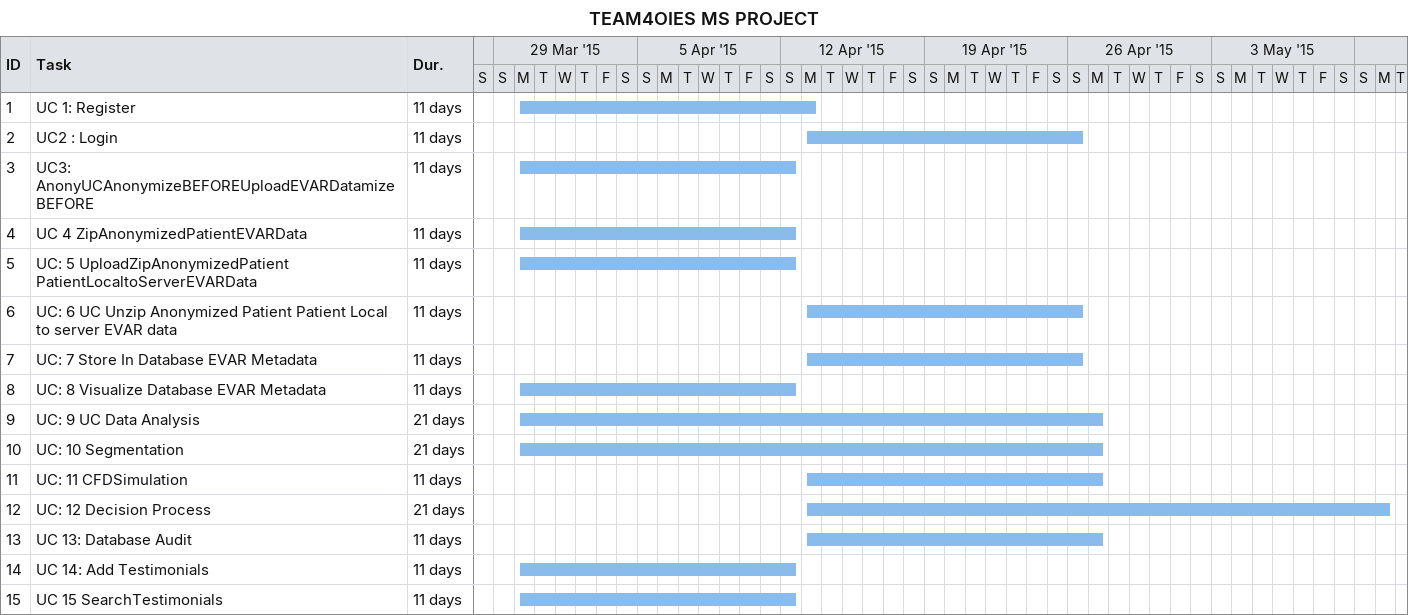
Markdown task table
TEAM4OIES MS PROJECT

| ID | Task | Duration | Start | Finish |
|---|---|---|---|---|
| 1 | UC 1: Register | 11d | 2015-03-30 | 2015-04-13 |
| 2 | UC2 : Login | 11d | 2015-04-13 | 2015-04-26 |
| 3 | UC3: AnonyUCAnonymizeBEFOREUploadEVARDatamizeBEFORE | 11d | 2015-03-30 | 2015-04-12 |
| 4 | UC 4 ZipAnonymizedPatientEVARData | 11d | 2015-03-30 | 2015-04-12 |
| 5 | UC: 5 UploadZipAnonymizedPatient PatientLocaltoServerEVARData | 11d | 2015-03-30 | 2015-04-12 |
| 6 | UC: 6 UC Unzip Anonymized Patient Patient Local to server EVAR data | 11d | 2015-04-13 | 2015-04-26 |
| 7 | UC: 7 Store In Database EVAR Metadata | 11d | 2015-04-13 | 2015-04-26 |
| 8 | UC: 8 Visualize Database EVAR Metadata | 11d | 2015-03-30 | 2015-04-12 |
| 9 | UC: 9 UC Data Analysis | 21d | 2015-03-30 | 2015-04-27 |
| 10 | UC: 10 Segmentation | 21d | 2015-03-30 | 2015-04-27 |
| 11 | UC: 11 CFDSimulation | 11d | 2015-04-13 | 2015-04-27 |
| 12 | UC: 12 Decision Process | 21d | 2015-04-13 | 2015-05-11 |
| 13 | UC 13: Database Audit | 11d | 2015-04-13 | 2015-04-27 |
| 14 | UC 14: Add Testimonials | 11d | 2015-03-30 | 2015-04-12 |
| 15 | UC 15 SearchTestimonials | 11d | 2015-03-30 | 2015-04-12 |
